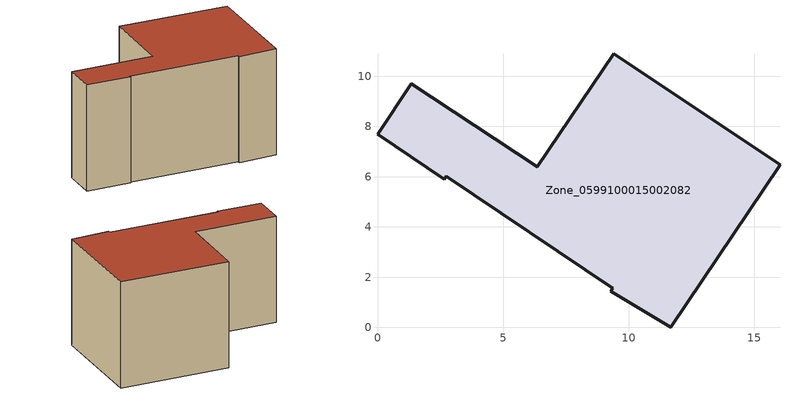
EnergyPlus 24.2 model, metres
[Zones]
Zone_0599100015002082
 floor ground (C_G): 11.67,0 9.29,1.44 9.36,1.55 2.73,6.01 2.66,5.9 0,7.69 1.34,9.69 6.36,6.4 9.41,10.9 16.02,6.48 z0.86
 wall outside (C_F): 9.41,10.9 6.36,6.4 1.34,9.69 0,7.69 2.66,5.9 2.73,6.01 9.36,1.55 9.29,1.44 11.67,0 16.02,6.48 9.41,10.9 z0.86:8.61
 roof outside (C_R): 2.73,6.01 9.36,1.55 9.29,1.44 11.67,0 16.02,6.48 9.41,10.9 6.36,6.4 1.34,9.69 0,7.69 2.66,5.9 z8.61
[BUILDING]
Pand.0599100015002082: North Axis=0; Terrain=City; Loads Convergence Tolerance Value=0.04; Temperature Convergence Tolerance Value=0.4; Solar Distribution=FullExterior; Maximum Number of Warmup Days=25; Minimum Number of Warmup Days=1
[Site:Location]
Rotterdam.The.Hague.AP_ZH_NLD Design_Conditions: Latitude=51.96; Longitude=4.45; Time Zone=1; Elevation=-4.5
[SITE:GROUNDTEMPERATURE:BUILDINGSURFACE]
18, 18, 18, 18, 18, 18, 18, 18, 18, 18, 18, 18
[MATERIAL] Thermal Absorptance=0.9; Solar Absorptance=0.7; Visible Absorptance=0.7
Name | Roughness | Thickness | Conductivity | Density | Specific Heat
G.TI.1965-1974 | MediumSmooth | 0.15 | 0.882353 | 540 | 1210
F.TI.1965-1974 | Rough | 0.3 | 0.697674 | 1920 | 840
R.TI.1965-1974 | MediumRough | 0.2 | 0.232558 | 1500 | 1000
[CONSTRUCTION]
C_G: G.TI.1965-1974
C_F: F.TI.1965-1974
C_R: R.TI.1965-1974
[ZONE]
Zone_0599100015002082: Type=1; Multiplier=1; Ceiling Height=Autocalculate; Volume=Autocalculate; Floor Area=autocalculate; Part of Total Floor Area=Yes
[ZONEINFILTRATION:DESIGNFLOWRATE]
Infil_Zone_0599100015002082: Zone or ZoneList or Space or SpaceList=Zone_0599100015002082; Schedule=AlwaysOn; Design Flow Rate Calculation Method=Flow/Area; Flow Rate per Floor Area=0.003; Constant Term Coefficient=1; Temperature Term Coefficient=0; Velocity Term Coefficient=0; Velocity Squared Term Coefficient=0
[HVACTEMPLATE:ZONE:IDEALLOADSAIRSYSTEM]
Zone_0599100015002082: Maximum Heating Supply Air Temperature=50; Minimum Cooling Supply Air Temperature=13; Maximum Heating Supply Air Humidity Ratio=0.0156; Minimum Cooling Supply Air Humidity Ratio=0.0077; Heating Limit=NoLimit; Cooling Limit=NoLimit; Dehumidification Control Type=ConstantSensibleHeatRatio; Cooling Sensible Heat Ratio=0.7; Dehumidification Setpoint=60; Humidification Control Type=None; Humidification Setpoint=30; Outdoor Air Method=None; Outdoor Air Flow Rate per Person=0.00944; Outdoor Air Flow Rate per Zone Floor Area=0; Outdoor Air Flow Rate per Zone=0; Demand Controlled Ventilation Type=None; Outdoor Air Economizer Type=NoEconomizer; Heat Recovery Type=None; Sensible Heat Recovery Effectiveness=0.7; Latent Heat Recovery Effectiveness=0.65
[ZONECONTROL:THERMOSTAT]
ThermostatControl_Zone_0599100015002082: Zone or ZoneList=Zone_0599100015002082; Control Type Schedule=DualSetpointControlType; Control 1=Thermostat_Zone_0599100015002082; Temperature Difference Between Cutout And Setpoint=0
[THERMOSTATSETPOINT:DUALSETPOINT]
Thermostat_Zone_0599100015002082: Heating Setpoint Temperature Schedule=HeatingSetpoint_Zone_0599100015002082; Cooling Setpoint Temperature Schedule=CoolingSetpoint_Zone_0599100015002082
[SCHEDULE:COMPACT]
HeatingSetpoint_Zone_0599100015002082: Through: 12/31, For: AllDays, Until: 24:00, 21
CoolingSetpoint_Zone_0599100015002082: Through: 12/31, For: AllDays, Until: 24:00, 24
DualSetpointControlType: Through: 12/31, For: AllDays, Until: 24:00, 4
AlwaysOn: Through: 12/31, For: AllDays, Until: 24:00, 1
